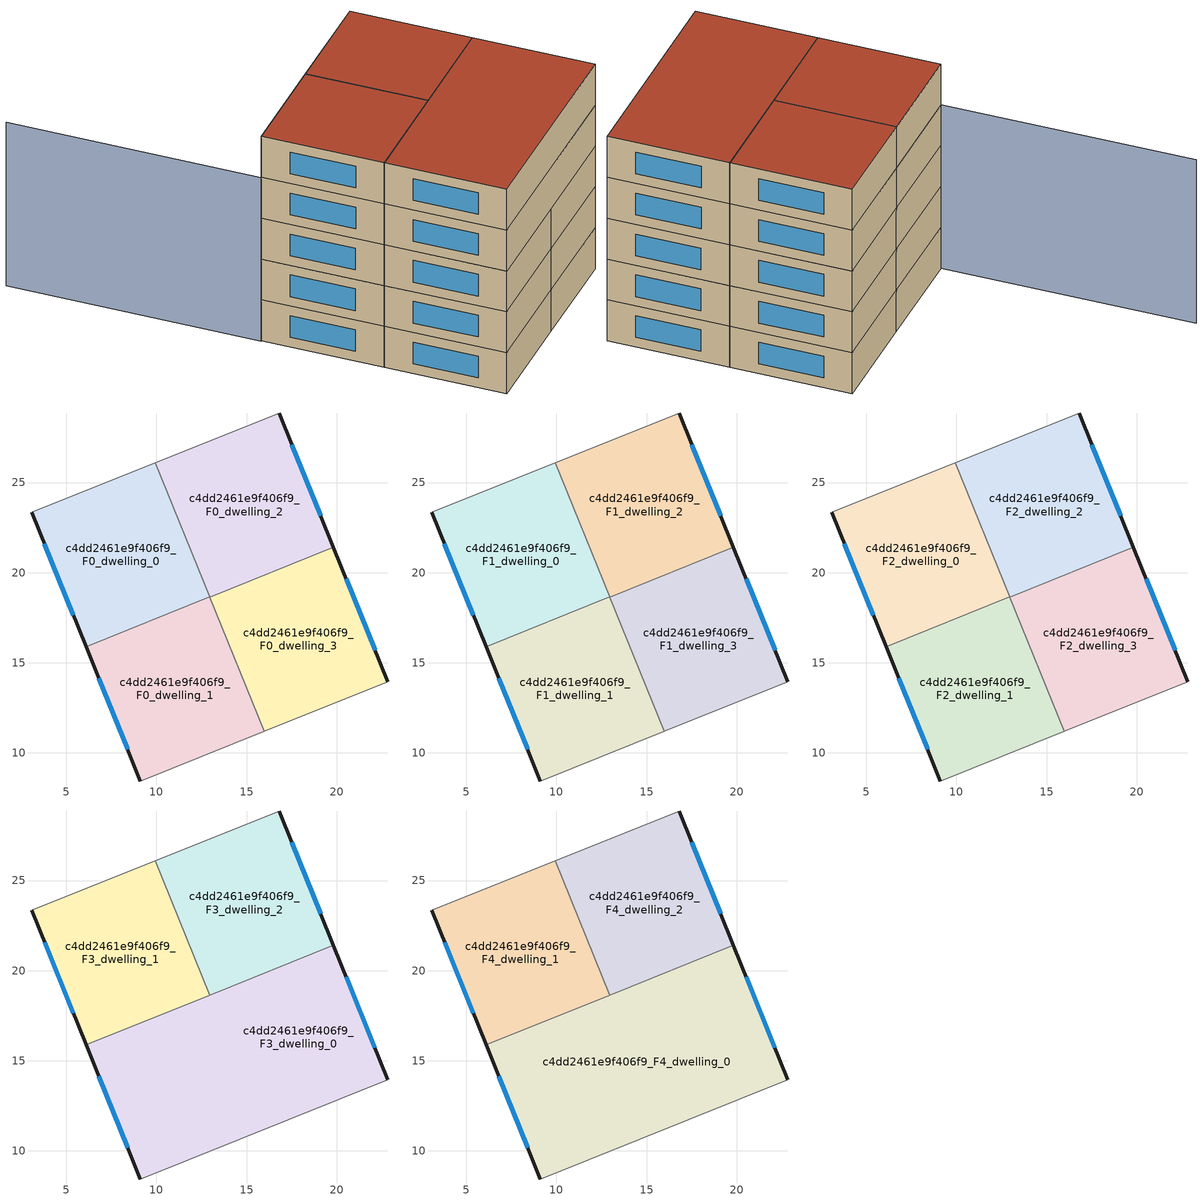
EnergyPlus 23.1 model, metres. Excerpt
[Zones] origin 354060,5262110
c4dd2461e9f406f9_F0_dwelling_0
 floor ground (EU_floor_Construction): 9.95,26.1 12.96,18.66 6.1,15.88 3.08,23.34 z0
 wall outside (EU_wall_Construction): 3.08,23.34 6.1,15.88 z0:3
 wall adiabatic (EU_wall_Construction): 9.95,26.1 3.08,23.34 z0:3
 wall to c4dd2461e9f406f9_F0_dwelling_1 (EU_wall_Construction): 6.1,15.88 12.96,18.66 z0:3
 wall to c4dd2461e9f406f9_F0_dwelling_2 (EU_wall_Construction): 12.96,18.66 9.95,26.1 z0:3
 window (EU_Window_Construction): 3.79,21.59 5.39,17.63 z0.7:2.3
c4dd2461e9f406f9_F0_dwelling_1
 floor ground (EU_floor_Construction): 12.96,18.66 15.97,11.2 9.11,8.44 6.1,15.88 z0
 wall outside (EU_wall_Construction): 6.1,15.88 9.11,8.44 z0:3
 wall adiabatic (EU_wall_Construction): 9.11,8.44 15.97,11.2 z0:3
 wall to c4dd2461e9f406f9_F0_dwelling_3 (EU_wall_Construction): 15.97,11.2 12.96,18.64 z0:3
 wall to c4dd2461e9f406f9_F0_dwelling_2 (EU_wall_Construction): 12.96,18.64 12.96,18.66 z0:3
 window (EU_Window_Construction): 6.8,14.13 8.4,10.18 z0.7:2.3
c4dd2461e9f406f9_F0_dwelling_2
 floor ground (EU_floor_Construction): 16.81,28.86 19.82,21.42 12.96,18.64 9.95,26.1 z0
 wall outside (EU_wall_Construction): 19.82,21.42 16.81,28.86 z0:3
 wall adiabatic (EU_wall_Construction): 16.81,28.86 9.95,26.1 z0:3
 wall to c4dd2461e9f406f9_F0_dwelling_3 (EU_wall_Construction): 12.96,18.64 19.82,21.42 z0:3
 window (EU_Window_Construction): 19.12,23.16 17.52,27.11 z0.7:2.3
c4dd2461e9f406f9_F0_dwelling_3
 floor ground (EU_floor_Construction): 19.82,21.42 22.84,13.95 15.97,11.2 12.96,18.64 z0
 wall outside (EU_wall_Construction): 22.84,13.95 19.82,21.42 z0:3
 wall adiabatic (EU_wall_Construction): 15.97,11.2 22.84,13.95 z0:3
 window (EU_Window_Construction): 22.13,15.71 20.53,19.66 z0.7:2.3
c4dd2461e9f406f9_F1_dwelling_0
 floor to c4dd2461e9f406f9_F0_dwelling_0 (EU_floor_Construction): 9.95,26.1 12.96,18.66 6.1,15.88 3.08,23.34 z3
 wall outside (EU_wall_Construction): 3.08,23.34 6.1,15.88 z3:6
 wall adiabatic (EU_wall_Construction): 9.95,26.1 3.08,23.34 z3:6
 wall to c4dd2461e9f406f9_F1_dwelling_1 (EU_wall_Construction): 6.1,15.88 12.96,18.66 z3:6
 wall to c4dd2461e9f406f9_F1_dwelling_2 (EU_wall_Construction): 12.96,18.66 9.95,26.1 z3:6
 window (EU_Window_Construction): 3.79,21.59 5.39,17.63 z3.7:5.3
c4dd2461e9f406f9_F1_dwelling_1
 floor to c4dd2461e9f406f9_F0_dwelling_1 (EU_floor_Construction): 12.96,18.66 15.97,11.2 9.11,8.44 6.1,15.88 z3
 wall outside (EU_wall_Construction): 6.1,15.88 9.11,8.44 z3:6
 wall adiabatic (EU_wall_Construction): 9.11,8.44 15.97,11.2 z3:6
 wall to c4dd2461e9f406f9_F1_dwelling_3 (EU_wall_Construction): 15.97,11.2 12.96,18.64 z3:6
 wall to c4dd2461e9f406f9_F1_dwelling_2 (EU_wall_Construction): 12.96,18.64 12.96,18.66 z3:6
 window (EU_Window_Construction): 6.8,14.13 8.4,10.18 z3.7:5.3
c4dd2461e9f406f9_F1_dwelling_2
 floor to c4dd2461e9f406f9_F0_dwelling_2 (EU_floor_Construction): 16.81,28.86 19.82,21.42 12.96,18.64 9.95,26.1 z3
 wall outside (EU_wall_Construction): 19.82,21.42 16.81,28.86 z3:6
 wall adiabatic (EU_wall_Construction): 16.81,28.86 9.95,26.1 z3:6
 wall to c4dd2461e9f406f9_F1_dwelling_3 (EU_wall_Construction): 12.96,18.64 19.82,21.42 z3:6
 window (EU_Window_Construction): 19.12,23.16 17.52,27.11 z3.7:5.3
c4dd2461e9f406f9_F1_dwelling_3
 floor to c4dd2461e9f406f9_F0_dwelling_3 (EU_floor_Construction): 19.82,21.42 22.84,13.95 15.97,11.2 12.96,18.64 z3
 wall outside (EU_wall_Construction): 22.84,13.95 19.82,21.42 z3:6
 wall adiabatic (EU_wall_Construction): 15.97,11.2 22.84,13.95 z3:6
 window (EU_Window_Construction): 22.13,15.71 20.53,19.66 z3.7:5.3
c4dd2461e9f406f9_F2_dwelling_0
 floor to c4dd2461e9f406f9_F1_dwelling_0 (EU_floor_Construction): 9.95,26.1 12.96,18.66 6.1,15.88 3.08,23.34 z6
 wall outside (EU_wall_Construction): 3.08,23.34 6.1,15.88 z6:9
 wall adiabatic (EU_wall_Construction): 9.95,26.1 3.08,23.34 z6:9
 wall to c4dd2461e9f406f9_F2_dwelling_1 (EU_wall_Construction): 6.1,15.88 12.96,18.66 z6:9
 wall to c4dd2461e9f406f9_F2_dwelling_2 (EU_wall_Construction): 12.96,18.66 9.95,26.1 z6:9
 window (EU_Window_Construction): 3.79,21.59 5.39,17.63 z6.7:8.3
c4dd2461e9f406f9_F2_dwelling_1
 floor to c4dd2461e9f406f9_F1_dwelling_1 (EU_floor_Construction): 12.96,18.66 15.97,11.2 9.11,8.44 6.1,15.88 z6
 wall outside (EU_wall_Construction): 6.1,15.88 9.11,8.44 z6:9
 wall adiabatic (EU_wall_Construction): 9.11,8.44 15.97,11.2 z6:9
 wall to c4dd2461e9f406f9_F2_dwelling_3 (EU_wall_Construction): 15.97,11.2 12.96,18.64 z6:9
 wall to c4dd2461e9f406f9_F2_dwelling_2 (EU_wall_Construction): 12.96,18.64 12.96,18.66 z6:9
 window (EU_Window_Construction): 6.8,14.13 8.4,10.18 z6.7:8.3
c4dd2461e9f406f9_F2_dwelling_2
 floor to c4dd2461e9f406f9_F1_dwelling_2 (EU_floor_Construction): 16.81,28.86 19.82,21.42 12.96,18.64 9.95,26.1 z6
 wall outside (EU_wall_Construction): 19.82,21.42 16.81,28.86 z6:9
 wall adiabatic (EU_wall_Construction): 16.81,28.86 9.95,26.1 z6:9
 wall to c4dd2461e9f406f9_F2_dwelling_3 (EU_wall_Construction): 12.96,18.64 19.82,21.42 z6:9
 window (EU_Window_Construction): 19.12,23.16 17.52,27.11 z6.7:8.3
c4dd2461e9f406f9_F2_dwelling_3
 floor to c4dd2461e9f406f9_F1_dwelling_3 (EU_floor_Construction): 19.82,21.42 22.84,13.95 15.97,11.2 12.96,18.64 z6
 wall outside (EU_wall_Construction): 22.84,13.95 19.82,21.42 z6:9
 wall adiabatic (EU_wall_Construction): 15.97,11.2 22.84,13.95 z6:9
 window (EU_Window_Construction): 22.13,15.71 20.53,19.66 z6.7:8.3
c4dd2461e9f406f9_F3_dwelling_0
 floor to c4dd2461e9f406f9_F2_dwelling_1 (EU_floor_Construction): 12.96,18.65 15.97,11.2 9.11,8.44 6.1,15.87 z9
 floor to c4dd2461e9f406f9_F2_dwelling_3 (EU_floor_Construction): 19.82,21.42 22.84,13.95 15.97,11.2 12.96,18.64 z9
 floor adiabatic (EU_floor_Construction): 19.82,21.42 12.96,18.64 6.1,15.87 z9
 wall outside (EU_wall_Construction): 22.84,13.95 19.82,21.42 / 6.1,15.87 9.11,8.44 z9:12
 wall adiabatic (EU_wall_Construction): 9.11,8.44 22.84,13.95 z9:12
 wall to c4dd2461e9f406f9_F3_dwelling_2 (EU_wall_Construction): 19.82,21.42 12.95,18.64 z9:12
 wall to c4dd2461e9f406f9_F3_dwelling_1 (EU_wall_Construction): 12.95,18.64 6.1,15.87 z9:12
 window (EU_Window_Construction): 22.13,15.71 20.53,19.67 / 6.81,14.13 8.4,10.18 z9.7:11.3
c4dd2461e9f406f9_F3_dwelling_1
 floor to c4dd2461e9f406f9_F2_dwelling_0 (EU_floor_Construction): 9.94,26.1 12.95,18.65 6.1,15.88 3.08,23.34 z9
 wall outside (EU_wall_Construction): 3.08,23.34 6.1,15.87 z9:12
 wall to c4dd2461e9f406f9_F3_dwelling_2 (EU_wall_Construction): 12.95,18.64 9.94,26.1 z9:12
 wall adiabatic (EU_wall_Construction): 9.94,26.1 3.08,23.34 z9:12
 window (EU_Window_Construction): 3.79,21.59 5.39,17.63 z9.7:11.3
c4dd2461e9f406f9_F3_dwelling_2
 floor to c4dd2461e9f406f9_F2_dwelling_2 (EU_floor_Construction): 16.81,28.86 19.82,21.42 12.96,18.65 9.95,26.1 z9
 wall outside (EU_wall_Construction): 19.82,21.42 16.81,28.86 z9:12
 wall adiabatic (EU_wall_Construction): 16.81,28.86 9.94,26.1 z9:12
 window (EU_Window_Construction): 19.11,23.17 17.52,27.11 z9.7:11.3
c4dd2461e9f406f9_F4_dwelling_0
 floor to c4dd2461e9f406f9_F3_dwelling_0 (EU_floor_Construction): 19.82,21.42 22.84,13.95 9.11,8.44 6.1,15.87 z12
 wall outside (EU_wall_Construction): 22.84,13.95 19.82,21.42 / 6.1,15.87 9.11,8.44 z12:15
 wall adiabatic (EU_wall_Construction): 9.11,8.44 22.84,13.95 z12:15
 wall to c4dd2461e9f406f9_F4_dwelling_2 (EU_wall_Construction): 19.82,21.42 12.95,18.64 z12:15
 wall to c4dd2461e9f406f9_F4_dwelling_1 (EU_wall_Construction): 12.95,18.64 6.1,15.87 z12:15
 window (EU_Window_Construction): 22.13,15.71 20.53,19.67 / 6.81,14.13 8.4,10.18 z12.7:14.3
 roof outside (EU_roof_Construction): 22.84,13.95 19.82,21.42 6.1,15.87 9.11,8.44 z15
c4dd2461e9f406f9_F4_dwelling_1
 floor to c4dd2461e9f406f9_F3_dwelling_1 (EU_floor_Construction): 9.94,26.1 12.95,18.64 6.1,15.87 3.08,23.34 z12
 wall outside (EU_wall_Construction): 3.08,23.34 6.1,15.87 z12:15
 wall to c4dd2461e9f406f9_F4_dwelling_2 (EU_wall_Construction): 12.95,18.64 9.94,26.1 z12:15
 wall adiabatic (EU_wall_Construction): 9.94,26.1 3.08,23.34 z12:15
 window (EU_Window_Construction): 3.79,21.59 5.39,17.63 z12.7:14.3
 roof outside (EU_roof_Construction): 12.95,18.64 9.94,26.1 3.08,23.34 6.1,15.87 z15
c4dd2461e9f406f9_F4_dwelling_2
 floor to c4dd2461e9f406f9_F3_dwelling_2 (EU_floor_Construction): 16.81,28.86 19.82,21.42 12.95,18.64 9.94,26.1 z12
 wall outside (EU_wall_Construction): 19.82,21.42 16.81,28.86 z12:15
 wall adiabatic (EU_wall_Construction): 16.81,28.86 9.94,26.1 z12:15
 window (EU_Window_Construction): 19.11,23.17 17.52,27.11 z12.7:14.3
 roof outside (EU_roof_Construction): 19.82,21.42 16.81,28.86 9.94,26.1 12.95,18.64 z15
shading: 3.05,23.33 -3.19,38.86 z0:12
[Building]
EU S2 Campaign: North Axis=0; Terrain=City; Solar Distribution=FullExterior
[Site:Location]
Budapest.Ferenc.Liszt.Intl.AP: Latitude=47.437; Longitude=19.256; Time Zone=1; Elevation=185
[SizingPeriod:WeatherFileDays]
AnnualSizingPeriod: Begin Month=1; Begin Day of Month=1; End Month=12; End Day of Month=31; Day of Week for Start Day=Monday; Use Weather File Daylight Saving Period=No; Use Weather File Rain and Snow Indicators=No
[MATERIAL]
EU_InternalMass_Material: Roughness=MediumRough; Thickness=0.1; Conductivity=1; Density=1800; Specific Heat=900; Thermal Absorptance=0.9; Solar Absorptance=0.7; Visible Absorptance=0.7
[MATERIAL:NOMASS] Roughness=MediumRough; Thermal Absorptance=0.9; Solar Absorptance=0.7; Visible Absorptance=0.7
Name | Thermal Resistance
EU_wall_NoMass | 0.832559
EU_roof_NoMass | 1.39638
EU_floor_NoMass | 0.872794
[WINDOWMATERIAL:SIMPLEGLAZINGSYSTEM]
EU_Window_SimpleGlazing: UFactor=2.79869; Solar Heat Gain Coefficient=0.75; Visible Transmittance=0.75
[CONSTRUCTION]
EU_wall_Construction: EU_wall_NoMass
EU_roof_Construction: EU_roof_NoMass
EU_floor_Construction: EU_floor_NoMass
EU_Window_Construction: EU_Window_SimpleGlazing
EU_InternalMass_Construction: EU_InternalMass_Material
[ZONE] Type=1; Multiplier=1; Ceiling Height=autocalculate; Floor Area=autocalculate; Part of Total Floor Area=Yes
Name | Volume
c4dd2461e9f406f9_F0_dwelling_0; c4dd2461e9f406f9_F1_dwelling_0; c4dd2461e9f406f9_F2_dwelling_0 | 178.446
c4dd2461e9f406f9_F3_dwelling_0; c4dd2461e9f406f9_F4_dwelling_0 | 356.91
c4dd2461e9f406f9_F0_dwelling_1; c4dd2461e9f406f9_F1_dwelling_1; c4dd2461e9f406f9_F2_dwelling_1 | 178.474
c4dd2461e9f406f9_F3_dwelling_1; c4dd2461e9f406f9_F4_dwelling_1 | 178.46
c4dd2461e9f406f9_F0_dwelling_2; c4dd2461e9f406f9_F1_dwelling_2; c4dd2461e9f406f9_F2_dwelling_2 | 178.468
c4dd2461e9f406f9_F3_dwelling_2; c4dd2461e9f406f9_F4_dwelling_2; c4dd2461e9f406f9_F0_dwelling_3; c4dd2461e9f406f9_F1_dwelling_3; c4dd2461e9f406f9_F2_dwelling_3 | 178.497
[INTERNALMASS] Construction=EU_InternalMass_Construction
Name | Zone or ZoneList | Surface Area
c4dd2461e9f406f9_F0_dwelling_0_EU_InternalMass | c4dd2461e9f406f9_F0_dwelling_0 | 59.482
c4dd2461e9f406f9_F0_dwelling_1_EU_InternalMass | c4dd2461e9f406f9_F0_dwelling_1 | 59.4916
c4dd2461e9f406f9_F0_dwelling_2_EU_InternalMass | c4dd2461e9f406f9_F0_dwelling_2 | 59.4894
c4dd2461e9f406f9_F0_dwelling_3_EU_InternalMass | c4dd2461e9f406f9_F0_dwelling_3 | 59.4991
c4dd2461e9f406f9_F1_dwelling_0_EU_InternalMass | c4dd2461e9f406f9_F1_dwelling_0 | 59.482
c4dd2461e9f406f9_F1_dwelling_1_EU_InternalMass | c4dd2461e9f406f9_F1_dwelling_1 | 59.4916
c4dd2461e9f406f9_F1_dwelling_2_EU_InternalMass | c4dd2461e9f406f9_F1_dwelling_2 | 59.4894
c4dd2461e9f406f9_F1_dwelling_3_EU_InternalMass | c4dd2461e9f406f9_F1_dwelling_3 | 59.4991
c4dd2461e9f406f9_F2_dwelling_0_EU_InternalMass | c4dd2461e9f406f9_F2_dwelling_0 | 59.482
c4dd2461e9f406f9_F2_dwelling_1_EU_InternalMass | c4dd2461e9f406f9_F2_dwelling_1 | 59.4916
c4dd2461e9f406f9_F2_dwelling_2_EU_InternalMass | c4dd2461e9f406f9_F2_dwelling_2 | 59.4894
c4dd2461e9f406f9_F2_dwelling_3_EU_InternalMass | c4dd2461e9f406f9_F2_dwelling_3 | 59.4991
c4dd2461e9f406f9_F3_dwelling_0_EU_InternalMass | c4dd2461e9f406f9_F3_dwelling_0 | 118.97
c4dd2461e9f406f9_F3_dwelling_1_EU_InternalMass | c4dd2461e9f406f9_F3_dwelling_1 | 59.4867
c4dd2461e9f406f9_F3_dwelling_2_EU_InternalMass | c4dd2461e9f406f9_F3_dwelling_2 | 59.4989
c4dd2461e9f406f9_F4_dwelling_0_EU_InternalMass | c4dd2461e9f406f9_F4_dwelling_0 | 118.97
c4dd2461e9f406f9_F4_dwelling_1_EU_InternalMass | c4dd2461e9f406f9_F4_dwelling_1 | 59.4867
c4dd2461e9f406f9_F4_dwelling_2_EU_InternalMass | c4dd2461e9f406f9_F4_dwelling_2 | 59.4989
[OTHEREQUIPMENT] Fuel Type=Electricity; Design Level Calculation Method=Watts/Area; Power per Zone Floor Area=1; Fraction Latent=0; Fraction Radiant=0; Fraction Lost=0; Carbon Dioxide Generation Rate=0; EndUse Subcategory=EU_Step8_InternalGains
Name | Zone or ZoneList or Space or SpaceList | Schedule
EU_Step8_InternalGain_c4dd2461e9f406f9_F0_dwelling_0_f000 | c4dd2461e9f406f9_F0_dwelling_0 | EU_Step8_GainSchedule_c4dd2461e9f406f9_F0_dwelling_0_f000
EU_Step8_InternalGain_c4dd2461e9f406f9_F0_dwelling_1_f000 | c4dd2461e9f406f9_F0_dwelling_1 | EU_Step8_GainSchedule_c4dd2461e9f406f9_F0_dwelling_1_f000
EU_Step8_InternalGain_c4dd2461e9f406f9_F0_dwelling_2_f000 | c4dd2461e9f406f9_F0_dwelling_2 | EU_Step8_GainSchedule_c4dd2461e9f406f9_F0_dwelling_2_f000
EU_Step8_InternalGain_c4dd2461e9f406f9_F0_dwelling_3_f000 | c4dd2461e9f406f9_F0_dwelling_3 | EU_Step8_GainSchedule_c4dd2461e9f406f9_F0_dwelling_3_f000
EU_Step8_InternalGain_c4dd2461e9f406f9_F1_dwelling_0_f000 | c4dd2461e9f406f9_F1_dwelling_0 | EU_Step8_GainSchedule_c4dd2461e9f406f9_F1_dwelling_0_f000
EU_Step8_InternalGain_c4dd2461e9f406f9_F1_dwelling_1_f000 | c4dd2461e9f406f9_F1_dwelling_1 | EU_Step8_GainSchedule_c4dd2461e9f406f9_F1_dwelling_1_f000
EU_Step8_InternalGain_c4dd2461e9f406f9_F1_dwelling_2_f000 | c4dd2461e9f406f9_F1_dwelling_2 | EU_Step8_GainSchedule_c4dd2461e9f406f9_F1_dwelling_2_f000
EU_Step8_InternalGain_c4dd2461e9f406f9_F1_dwelling_3_f000 | c4dd2461e9f406f9_F1_dwelling_3 | EU_Step8_GainSchedule_c4dd2461e9f406f9_F1_dwelling_3_f000
EU_Step8_InternalGain_c4dd2461e9f406f9_F2_dwelling_0_f000 | c4dd2461e9f406f9_F2_dwelling_0 | EU_Step8_GainSchedule_c4dd2461e9f406f9_F2_dwelling_0_f000
EU_Step8_InternalGain_c4dd2461e9f406f9_F2_dwelling_1_f000 | c4dd2461e9f406f9_F2_dwelling_1 | EU_Step8_GainSchedule_c4dd2461e9f406f9_F2_dwelling_1_f000
EU_Step8_InternalGain_c4dd2461e9f406f9_F2_dwelling_2_f000 | c4dd2461e9f406f9_F2_dwelling_2 | EU_Step8_GainSchedule_c4dd2461e9f406f9_F2_dwelling_2_f000
EU_Step8_InternalGain_c4dd2461e9f406f9_F2_dwelling_3_f000 | c4dd2461e9f406f9_F2_dwelling_3 | EU_Step8_GainSchedule_c4dd2461e9f406f9_F2_dwelling_3_f000
EU_Step8_InternalGain_c4dd2461e9f406f9_F3_dwelling_0_f000 | c4dd2461e9f406f9_F3_dwelling_0 | EU_Step8_GainSchedule_c4dd2461e9f406f9_F3_dwelling_0_f000
EU_Step8_InternalGain_c4dd2461e9f406f9_F3_dwelling_1_f000 | c4dd2461e9f406f9_F3_dwelling_1 | EU_Step8_GainSchedule_c4dd2461e9f406f9_F3_dwelling_1_f000
EU_Step8_InternalGain_c4dd2461e9f406f9_F3_dwelling_2_f000 | c4dd2461e9f406f9_F3_dwelling_2 | EU_Step8_GainSchedule_c4dd2461e9f406f9_F3_dwelling_2_f000
EU_Step8_InternalGain_c4dd2461e9f406f9_F4_dwelling_0_f000 | c4dd2461e9f406f9_F4_dwelling_0 | EU_Step8_GainSchedule_c4dd2461e9f406f9_F4_dwelling_0_f000
EU_Step8_InternalGain_c4dd2461e9f406f9_F4_dwelling_1_f000 | c4dd2461e9f406f9_F4_dwelling_1 | EU_Step8_GainSchedule_c4dd2461e9f406f9_F4_dwelling_1_f000
EU_Step8_InternalGain_c4dd2461e9f406f9_F4_dwelling_2_f000 | c4dd2461e9f406f9_F4_dwelling_2 | EU_Step8_GainSchedule_c4dd2461e9f406f9_F4_dwelling_2_f000
[ZONEVENTILATION:DESIGNFLOWRATE] Schedule=EU_AlwaysOn; Design Flow Rate Calculation Method=AirChanges/Hour; Air Changes per Hour=0.475469; Ventilation Type=Natural; Fan Pressure Rise=0; Fan Total Efficiency=1; Constant Term Coefficient=1; Temperature Term Coefficient=0; Velocity Term Coefficient=0; Velocity Squared Term Coefficient=0; Minimum Indoor Temperature=-100; Maximum Indoor Temperature=100; Delta Temperature=-100; Minimum Outdoor Temperature=-100; Maximum Outdoor Temperature=100; Maximum Wind Speed=40
Name | Zone or ZoneList or Space or SpaceList
EU_ConstantAir_c4dd2461e9f406f9_F0_dwelling_0 | c4dd2461e9f406f9_F0_dwelling_0
EU_ConstantAir_c4dd2461e9f406f9_F0_dwelling_1 | c4dd2461e9f406f9_F0_dwelling_1
EU_ConstantAir_c4dd2461e9f406f9_F0_dwelling_2 | c4dd2461e9f406f9_F0_dwelling_2
EU_ConstantAir_c4dd2461e9f406f9_F0_dwelling_3 | c4dd2461e9f406f9_F0_dwelling_3
EU_ConstantAir_c4dd2461e9f406f9_F1_dwelling_0 | c4dd2461e9f406f9_F1_dwelling_0
EU_ConstantAir_c4dd2461e9f406f9_F1_dwelling_1 | c4dd2461e9f406f9_F1_dwelling_1
EU_ConstantAir_c4dd2461e9f406f9_F1_dwelling_2 | c4dd2461e9f406f9_F1_dwelling_2
EU_ConstantAir_c4dd2461e9f406f9_F1_dwelling_3 | c4dd2461e9f406f9_F1_dwelling_3
EU_ConstantAir_c4dd2461e9f406f9_F2_dwelling_0 | c4dd2461e9f406f9_F2_dwelling_0
EU_ConstantAir_c4dd2461e9f406f9_F2_dwelling_1 | c4dd2461e9f406f9_F2_dwelling_1
EU_ConstantAir_c4dd2461e9f406f9_F2_dwelling_2 | c4dd2461e9f406f9_F2_dwelling_2
EU_ConstantAir_c4dd2461e9f406f9_F2_dwelling_3 | c4dd2461e9f406f9_F2_dwelling_3
EU_ConstantAir_c4dd2461e9f406f9_F3_dwelling_0 | c4dd2461e9f406f9_F3_dwelling_0
EU_ConstantAir_c4dd2461e9f406f9_F3_dwelling_1 | c4dd2461e9f406f9_F3_dwelling_1
EU_ConstantAir_c4dd2461e9f406f9_F3_dwelling_2 | c4dd2461e9f406f9_F3_dwelling_2
EU_ConstantAir_c4dd2461e9f406f9_F4_dwelling_0 | c4dd2461e9f406f9_F4_dwelling_0
EU_ConstantAir_c4dd2461e9f406f9_F4_dwelling_1 | c4dd2461e9f406f9_F4_dwelling_1
EU_ConstantAir_c4dd2461e9f406f9_F4_dwelling_2 | c4dd2461e9f406f9_F4_dwelling_2
[HVACTEMPLATE:THERMOSTAT] Constant Heating Setpoint=20; Constant Cooling Setpoint=50
EU_HeatOnly_c4dd2461e9f406f9_F0_dwelling_0; EU_HeatOnly_c4dd2461e9f406f9_F0_dwelling_1; EU_HeatOnly_c4dd2461e9f406f9_F0_dwelling_2; EU_HeatOnly_c4dd2461e9f406f9_F0_dwelling_3; EU_HeatOnly_c4dd2461e9f406f9_F1_dwelling_0; EU_HeatOnly_c4dd2461e9f406f9_F1_dwelling_1; EU_HeatOnly_c4dd2461e9f406f9_F1_dwelling_2; EU_HeatOnly_c4dd2461e9f406f9_F1_dwelling_3; EU_HeatOnly_c4dd2461e9f406f9_F2_dwelling_0; EU_HeatOnly_c4dd2461e9f406f9_F2_dwelling_1; EU_HeatOnly_c4dd2461e9f406f9_F2_dwelling_2; EU_HeatOnly_c4dd2461e9f406f9_F2_dwelling_3; EU_HeatOnly_c4dd2461e9f406f9_F3_dwelling_0; EU_HeatOnly_c4dd2461e9f406f9_F3_dwelling_1; EU_HeatOnly_c4dd2461e9f406f9_F3_dwelling_2; EU_HeatOnly_c4dd2461e9f406f9_F4_dwelling_0; EU_HeatOnly_c4dd2461e9f406f9_F4_dwelling_1; EU_HeatOnly_c4dd2461e9f406f9_F4_dwelling_2
[HVACTEMPLATE:ZONE:IDEALLOADSAIRSYSTEM] System Availability Schedule=EU_AlwaysOn; Maximum Heating Supply Air Temperature=50; Minimum Cooling Supply Air Temperature=13; Maximum Heating Supply Air Humidity Ratio=0.0156; Minimum Cooling Supply Air Humidity Ratio=0.0077; Heating Limit=NoLimit; Cooling Limit=NoLimit; Heating Availability Schedule=EU_AlwaysOn; Cooling Availability Schedule=EU_CoolingOff; Dehumidification Control Type=ConstantSensibleHeatRatio; Cooling Sensible Heat Ratio=0.7; Dehumidification Setpoint=60; Humidification Control Type=None; Humidification Setpoint=30; Outdoor Air Method=None; Outdoor Air Flow Rate per Person=0.00944; Outdoor Air Flow Rate per Zone Floor Area=0; Outdoor Air Flow Rate per Zone=0; Demand Controlled Ventilation Type=None; Outdoor Air Economizer Type=NoEconomizer; Heat Recovery Type=None; Sensible Heat Recovery Effectiveness=0.7; Latent Heat Recovery Effectiveness=0.65
Name | Template Thermostat
c4dd2461e9f406f9_F0_dwelling_0 | EU_HeatOnly_c4dd2461e9f406f9_F0_dwelling_0
c4dd2461e9f406f9_F0_dwelling_1 | EU_HeatOnly_c4dd2461e9f406f9_F0_dwelling_1
c4dd2461e9f406f9_F0_dwelling_2 | EU_HeatOnly_c4dd2461e9f406f9_F0_dwelling_2
c4dd2461e9f406f9_F0_dwelling_3 | EU_HeatOnly_c4dd2461e9f406f9_F0_dwelling_3
c4dd2461e9f406f9_F1_dwelling_0 | EU_HeatOnly_c4dd2461e9f406f9_F1_dwelling_0
c4dd2461e9f406f9_F1_dwelling_1 | EU_HeatOnly_c4dd2461e9f406f9_F1_dwelling_1
c4dd2461e9f406f9_F1_dwelling_2 | EU_HeatOnly_c4dd2461e9f406f9_F1_dwelling_2
c4dd2461e9f406f9_F1_dwelling_3 | EU_HeatOnly_c4dd2461e9f406f9_F1_dwelling_3
c4dd2461e9f406f9_F2_dwelling_0 | EU_HeatOnly_c4dd2461e9f406f9_F2_dwelling_0
c4dd2461e9f406f9_F2_dwelling_1 | EU_HeatOnly_c4dd2461e9f406f9_F2_dwelling_1
c4dd2461e9f406f9_F2_dwelling_2 | EU_HeatOnly_c4dd2461e9f406f9_F2_dwelling_2
c4dd2461e9f406f9_F2_dwelling_3 | EU_HeatOnly_c4dd2461e9f406f9_F2_dwelling_3
c4dd2461e9f406f9_F3_dwelling_0 | EU_HeatOnly_c4dd2461e9f406f9_F3_dwelling_0
c4dd2461e9f406f9_F3_dwelling_1 | EU_HeatOnly_c4dd2461e9f406f9_F3_dwelling_1
c4dd2461e9f406f9_F3_dwelling_2 | EU_HeatOnly_c4dd2461e9f406f9_F3_dwelling_2
c4dd2461e9f406f9_F4_dwelling_0 | EU_HeatOnly_c4dd2461e9f406f9_F4_dwelling_0
c4dd2461e9f406f9_F4_dwelling_1 | EU_HeatOnly_c4dd2461e9f406f9_F4_dwelling_1
c4dd2461e9f406f9_F4_dwelling_2 | EU_HeatOnly_c4dd2461e9f406f9_F4_dwelling_2
[SIZING:ZONE] Zone Cooling Design Supply Air Temperature Input Method=SupplyAirTemperature; Zone Cooling Design Supply Air Temperature=13; Zone Heating Design Supply Air Temperature Input Method=SupplyAirTemperature; Zone Heating Design Supply Air Temperature=50; Zone Cooling Design Supply Air Humidity Ratio=0.008; Zone Heating Design Supply Air Humidity Ratio=0.008; Cooling Design Air Flow Method=DesignDay; Cooling Design Air Flow Rate=0; Cooling Minimum Air Flow per Zone Floor Area=0.000762; Cooling Minimum Air Flow=0; Cooling Minimum Air Flow Fraction=0.2; Heating Design Air Flow Method=DesignDay; Heating Design Air Flow Rate=0; Heating Maximum Air Flow per Zone Floor Area=0.002032; Heating Maximum Air Flow=0.141576; Heating Maximum Air Flow Fraction=0.3; Account for Dedicated Outdoor Air System=No; Dedicated Outdoor Air System Control Strategy=NeutralSupplyAir; Dedicated Outdoor Air Low Setpoint Temperature for Design=autosize; Dedicated Outdoor Air High Setpoint Temperature for Design=autosize; Zone Load Sizing Method=Sensible Load Only No Latent Load; Zone Latent Cooling Design Supply Air Humidity Ratio Input Method=HumidityRatioDifference; Zone Cooling Design Supply Air Humidity Ratio Difference=0.005; Zone Latent Heating Design Supply Air Humidity Ratio Input Method=HumidityRatioDifference; Zone Humidification Design Supply Air Humidity Ratio Difference=0.005
c4dd2461e9f406f9_F0_dwelling_0; c4dd2461e9f406f9_F0_dwelling_1; c4dd2461e9f406f9_F0_dwelling_2; c4dd2461e9f406f9_F0_dwelling_3; c4dd2461e9f406f9_F1_dwelling_0; c4dd2461e9f406f9_F1_dwelling_1; c4dd2461e9f406f9_F1_dwelling_2; c4dd2461e9f406f9_F1_dwelling_3; c4dd2461e9f406f9_F2_dwelling_0; c4dd2461e9f406f9_F2_dwelling_1; c4dd2461e9f406f9_F2_dwelling_2; c4dd2461e9f406f9_F2_dwelling_3; c4dd2461e9f406f9_F3_dwelling_0; c4dd2461e9f406f9_F3_dwelling_1; c4dd2461e9f406f9_F3_dwelling_2; c4dd2461e9f406f9_F4_dwelling_0; c4dd2461e9f406f9_F4_dwelling_1; c4dd2461e9f406f9_F4_dwelling_2
[SCHEDULE:CONSTANT]
Name | Hourly Value
EU_AlwaysOn | 1
EU_CoolingOff | 0
[SCHEDULE:FILE] Column Number=1; Rows to Skip at Top=0; Number of Hours of Data=8760; Column Separator=Comma; Interpolate to Timestep=No; Minutes per Item=60; Adjust Schedule for Daylight Savings=Yes
Name | File
EU_Step8_GainSchedule_c4dd2461e9f406f9_F0_dwelling_0_f000 | ../../schedules/c4dd2461e9f406f9/c4dd2461e9f406f9_F0_dwelling_0_f000_gain.csv
EU_Step8_GainSchedule_c4dd2461e9f406f9_F0_dwelling_1_f000 | ../../schedules/c4dd2461e9f406f9/c4dd2461e9f406f9_F0_dwelling_1_f000_gain.csv
EU_Step8_GainSchedule_c4dd2461e9f406f9_F0_dwelling_2_f000 | ../../schedules/c4dd2461e9f406f9/c4dd2461e9f406f9_F0_dwelling_2_f000_gain.csv
EU_Step8_GainSchedule_c4dd2461e9f406f9_F0_dwelling_3_f000 | ../../schedules/c4dd2461e9f406f9/c4dd2461e9f406f9_F0_dwelling_3_f000_gain.csv
EU_Step8_GainSchedule_c4dd2461e9f406f9_F1_dwelling_0_f000 | ../../schedules/c4dd2461e9f406f9/c4dd2461e9f406f9_F1_dwelling_0_f000_gain.csv
EU_Step8_GainSchedule_c4dd2461e9f406f9_F1_dwelling_1_f000 | ../../schedules/c4dd2461e9f406f9/c4dd2461e9f406f9_F1_dwelling_1_f000_gain.csv
EU_Step8_GainSchedule_c4dd2461e9f406f9_F1_dwelling_2_f000 | ../../schedules/c4dd2461e9f406f9/c4dd2461e9f406f9_F1_dwelling_2_f000_gain.csv
EU_Step8_GainSchedule_c4dd2461e9f406f9_F1_dwelling_3_f000 | ../../schedules/c4dd2461e9f406f9/c4dd2461e9f406f9_F1_dwelling_3_f000_gain.csv
EU_Step8_GainSchedule_c4dd2461e9f406f9_F2_dwelling_0_f000 | ../../schedules/c4dd2461e9f406f9/c4dd2461e9f406f9_F2_dwelling_0_f000_gain.csv
EU_Step8_GainSchedule_c4dd2461e9f406f9_F2_dwelling_1_f000 | ../../schedules/c4dd2461e9f406f9/c4dd2461e9f406f9_F2_dwelling_1_f000_gain.csv
EU_Step8_GainSchedule_c4dd2461e9f406f9_F2_dwelling_2_f000 | ../../schedules/c4dd2461e9f406f9/c4dd2461e9f406f9_F2_dwelling_2_f000_gain.csv
EU_Step8_GainSchedule_c4dd2461e9f406f9_F2_dwelling_3_f000 | ../../schedules/c4dd2461e9f406f9/c4dd2461e9f406f9_F2_dwelling_3_f000_gain.csv
EU_Step8_GainSchedule_c4dd2461e9f406f9_F3_dwelling_0_f000 | ../../schedules/c4dd2461e9f406f9/c4dd2461e9f406f9_F3_dwelling_0_f000_gain.csv
EU_Step8_GainSchedule_c4dd2461e9f406f9_F3_dwelling_1_f000 | ../../schedules/c4dd2461e9f406f9/c4dd2461e9f406f9_F3_dwelling_1_f000_gain.csv
EU_Step8_GainSchedule_c4dd2461e9f406f9_F3_dwelling_2_f000 | ../../schedules/c4dd2461e9f406f9/c4dd2461e9f406f9_F3_dwelling_2_f000_gain.csv
EU_Step8_GainSchedule_c4dd2461e9f406f9_F4_dwelling_0_f000 | ../../schedules/c4dd2461e9f406f9/c4dd2461e9f406f9_F4_dwelling_0_f000_gain.csv
EU_Step8_GainSchedule_c4dd2461e9f406f9_F4_dwelling_1_f000 | ../../schedules/c4dd2461e9f406f9/c4dd2461e9f406f9_F4_dwelling_1_f000_gain.csv
EU_Step8_GainSchedule_c4dd2461e9f406f9_F4_dwelling_2_f000 | ../../schedules/c4dd2461e9f406f9/c4dd2461e9f406f9_F4_dwelling_2_f000_gain.csv
